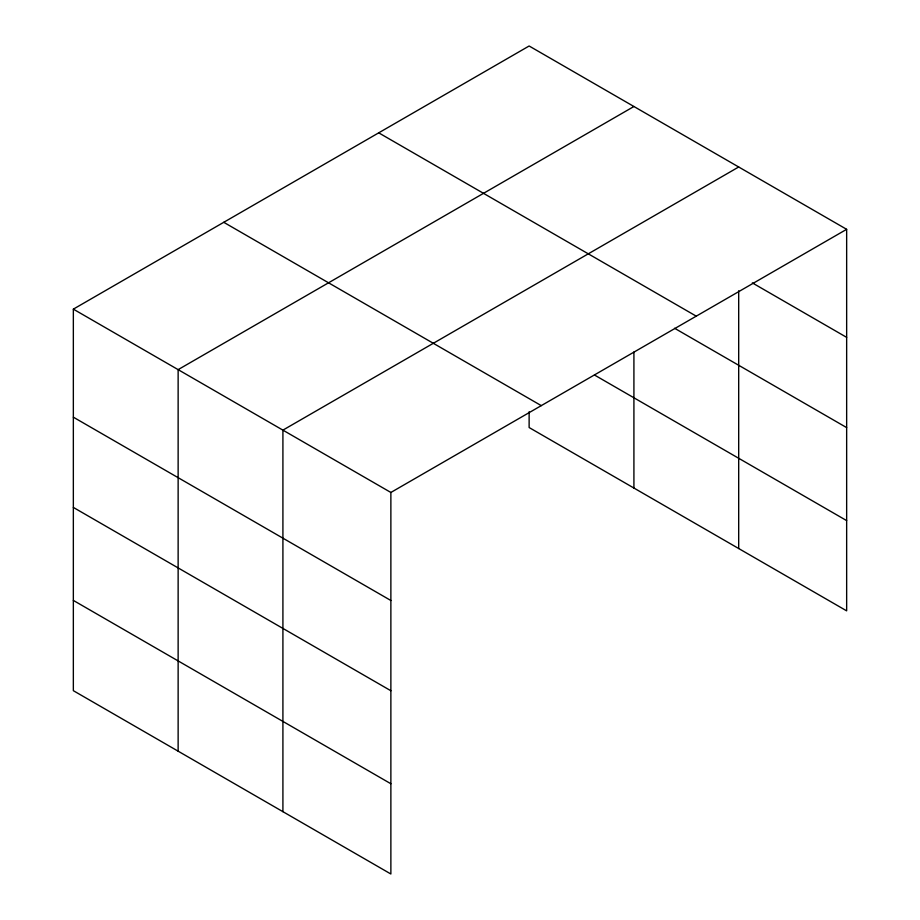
<?xml version="1.0" encoding="UTF-8"?>
<svg xmlns="http://www.w3.org/2000/svg" width="920" height="920" viewBox="0 0 920 920"><rect width="100%" height="100%" fill="white"/><g stroke="black" fill="none" stroke-linecap="round" stroke-linejoin="round"><path stroke-width="1.38" d="M73.347 309.143L390.873 492.464L390.873 874L73.347 690.678L73.347 309.143L529.126 46L846.653 229.321L846.653 610.857L529.126 427.535L529.126 411.78M633.914 106.501L178.135 369.633L178.135 751.168M738.691 166.992L282.911 430.134L282.911 811.67M390.873 492.464L846.653 229.321M752.341 282.9L846.653 337.353M378.718 132.837L696.244 316.158M674.59 328.267L846.653 427.604M594.458 375.003L846.653 520.605M223.755 222.306L541.282 405.628M73.347 417.174L390.873 600.495M73.347 507.426L390.873 690.747M73.347 600.415L390.873 783.748M738.691 290.777L738.691 548.527M633.914 351.992L633.914 488.037"/></g></svg>
